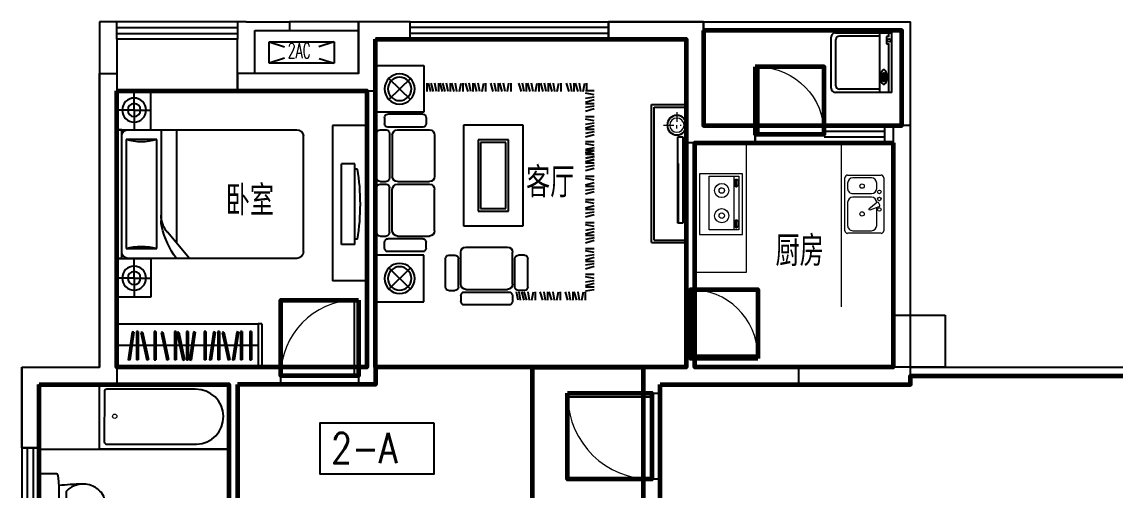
# Model space of a CAD drawing. Extents: x -397387 to -354187, y -375121 to -359221.
# Drawn here: x -397387 to -384715, y -365446 to -360021 of the extents above; entities that cross this region are included whole.
import ezdxf
from ezdxf.enums import TextEntityAlignment as Align

# ---------------------------------------------------------------- set-up
doc = ezdxf.new("R2010")
doc.units = 0
doc.header["$LTSCALE"] = 1000
doc.header["$MEASUREMENT"] = 0
doc.layers.get('0').update_dxf_attribs({"linetype": 'CONTINUOUS'})
for name, color, linetype in [('BATH', 6, 'CONTINUOUS'), ('F', 8, 'CONTINUOUS'), ('FUR', 8, 'CONTINUOUS'), ('Furniture(家具)', 9, 'CONTINUOUS'), ('Lvtry(厨卫)', 151, 'CONTINUOUS'), ('PUB_TEXT', 7, 'CONTINUOUS'), ('TXT', 7, 'CONTINUOUS'), ('wa', 2, 'CONTINUOUS'), ('WALL', 2, 'CONTINUOUS'), ('WC', 243, 'CONTINUOUS'), ('WINDOW', 3, 'CONTINUOUS'), ('栏杆', 140, 'CONTINUOUS'), ('空调', 32, 'CONTINUOUS')]:
    doc.layers.add(name, color=color, linetype=linetype)
for name, color, linetype, lineweight in [('GT_卧室', 1, 'CONTINUOUS', 60), ('GT_卫生间', 5, 'CONTINUOUS', 60), ('GT_厨房', 4, 'CONTINUOUS', 60), ('GT_客厅', 2, 'CONTINUOUS', 60), ('GT_过道', 30, 'CONTINUOUS', 60), ('GT_门', 245, 'CONTINUOUS', 60), ('GT_阳台', 6, 'CONTINUOUS', 60), ('GT_餐厅', 3, 'CONTINUOUS', 60), ('I-FURN', 8, 'CONTINUOUS', 5)]:
    doc.layers.add(name, color=color, linetype=linetype, lineweight=lineweight)
doc.styles.add('_ROMANC', font='ROMANC', dxfattribs={"width": 0.6})
doc.styles.add('DIM_FONT', font='ROMAND.shx', dxfattribs={"width": 0.7})
doc.styles.add('HZ1', font='romans.shx', dxfattribs={"width": 0.8, "bigfont": 'hztxt3.shx'})
doc.styles.get("Standard").update_dxf_attribs({"font": 'GBENOR', "bigfont": 'GBCBIG'})

# ---------------------------------------------------------------- blocks, each defined once
blk = doc.blocks.new('$plan$00001638')
for p, q in [((1415, 319), (375, 319)), ((1444, -289), (1445, 289)), ((387, -319), (1414, -319))]:
    blk.add_line(p, q)
blk.add_lwpolyline([(0, 375), (1500, 375), (1500, -375), (0, -375)], close=True)
at = {"lineweight": 13}
blk.add_circle((1324, -6), 25, dxfattribs=at)
for centre, radius, start, end in [((383, 0), 319, 91.3982, 270.6999), ((1415, 289), 30, 359.9714, 449.9956), ((1414, -289), 30, 270.0057, 359.9714)]:
    blk.add_arc(centre, radius, start, end)
blk = doc.blocks.new('TP6')
blk.add_lwpolyline([(20, -300), (201, -300, 0.388903), (221, -282, 0.043619), (221, 282, 0.388903), (201, 300), (20, 300, 0.414214), (0, 280), (0, -280, 0.414214), (20, -300, 0.414214)], format="xyb")
blk.add_lwpolyline([(623, 157, 0.325454), (314, 96), (314, -96, 0.325454), (623, -157, 0.11195), (728, -76, 0.35994), (728, 76, 0.11195)], format="xyb", close=True)
for centre, start, end in [((822, -7004), 92.6182, 94.7269), ((822, 7004), 265.2731, 267.3818)]:
    blk.add_arc(centre, 7194, start, end)
blk = doc.blocks.new('M_E29JIV')
at = {"color": 0, "linetype": 'ByBlock'}
for p, q in [((0, -307), (0, 307)), ((31, 337), (419, 337)), ((358, 307), (143, 307)), ((450, 307), (450, -307)), ((82, 245), (82, 40)), ((419, -20), (419, 245)), ((48, 2), (57, -12)), ((59, 31), (163, 70)), ((173, 53), (87, -18)), ((163, 70), (173, 53)), ((143, -82), (358, -82)), ((358, -123), (143, -123)), ((82, -184), (82, -245)), ((419, -245), (419, -184)), ((419, -338), (31, -338)), ((143, -307), (358, -307))]:
    blk.add_line(p, q, dxfattribs=at)
for centre, radius in [((251, 112), 25.6), ((51, 61), 20.5), ((51, -61), 20.5), ((51, -143), 20.5), ((251, -210), 25.6)]:
    blk.add_circle(centre, radius, dxfattribs=at)
for centre, radius, start, end in [((31, 307), 30.7, 90, 180), ((143, 245), 61.4, 90, 180), ((358, 245), 61.4, 0, 90), ((419, 307), 30.7, 0, 90), ((66, 12), 20.5, 110.5377, 210), ((74, -2), 20.5, 210, 309.4623), ((143, -20), 61.4, 180, 270), ((143, -184), 61.4, 90, 180), ((358, -20), 61.4, 270, 0), ((358, -184), 61.4, 0, 90), ((143, -245), 61.4, 180, 270), ((358, -245), 61.4, 270, 0), ((31, -307), 30.7, 180, 270), ((419, -307), 30.7, 270, 0)]:
    blk.add_arc(centre, radius, start, end, dxfattribs=at)
at = {"style": 'DIM_FONT', "width": 0.8, "flags": 9}
for tag in ['XSIZE', 'YSIZE']:
    blk.add_attdef(tag, (0, 0), '', height=0.5, dxfattribs=at)
blk = doc.blocks.new('BX')
for p, q in [((0, 600), (0, 0)), ((600, 600), (0, 600)), ((600, 0), (600, 600)), ((0, 0), (600, 0))]:
    blk.add_line(p, q)
blk = doc.blocks.new('keting01')
at = {"layer": 'Furniture(家具)'}
for p, q in [((2256222, -2573787, 0), (2255702, -2573787, 0)), ((2254674, -2574365, 0), (2254674, -2573822, 0)), ((2254674, -2573822, 0), (2255232, -2573822, 0)), ((2255232, -2573822, 0), (2255232, -2574365, 0)), ((2255662, -2573897, 0), (2255662, -2573827, 0)), ((2255702, -2573937, 0), (2256222, -2573937, 0)), ((2256262, -2573897, 0), (2256262, -2573827, 0)), ((2256326, -2573841, 0), (2256309, -2573939, 0)), ((2256354, -2573841, 0), (2256338, -2573939, 0)), ((2256398, -2573841, 0), (2256369, -2573939, 0)), ((2256427, -2573841, 0), (2256398, -2573939, 0)), ((2256458, -2573841, 0), (2256442, -2573939, 0)), ((2256485, -2573841, 0), (2256504, -2573939, 0)), ((2256529, -2573841, 0), (2256529, -2573939, 0)), ((2256613, -2573841, 0), (2256584, -2573939, 0)), ((2256644, -2573841, 0), (2256628, -2573939, 0)), ((2256673, -2573841, 0), (2256673, -2573939, 0)), ((2256717, -2573841, 0), (2256688, -2573939, 0)), ((2256748, -2573841, 0), (2256732, -2573939, 0)), ((2256775, -2573841, 0), (2256794, -2573939, 0)), ((2256819, -2573841, 0), (2256819, -2573939, 0)), ((2256903, -2573841, 0), (2256874, -2573939, 0)), ((2256934, -2573841, 0), (2256918, -2573939, 0)), ((2256963, -2573841, 0), (2256963, -2573939, 0)), ((2257007, -2573841, 0), (2256978, -2573939, 0)), ((2257038, -2573841, 0), (2257022, -2573939, 0)), ((2257065, -2573841, 0), (2257084, -2573939, 0)), ((2257109, -2573841, 0), (2257109, -2573939, 0)), ((2254827, -2573971, 0), (2255079, -2574216, 0)), ((2255079, -2573971, 0), (2254827, -2574216, 0)), ((2255484, -2573994, 0), (2255484, -2574325, 0)), ((2255524, -2573954, 0), (2255594, -2573954, 0)), ((2255634, -2573994, 0), (2255634, -2574325, 0)), ((2255662, -2574028, 0), (2255662, -2574398, 0)), ((2255722, -2573968, 0), (2256202, -2573968, 0)), ((2256262, -2574028, 0), (2256262, -2574398, 0)), ((2256290, -2573994, 0), (2256290, -2574325, 0)), ((2256400, -2573954, 0), (2256330, -2573954, 0)), ((2256440, -2573994, 0), (2256440, -2574325, 0)), ((2257207, -2573964, 0), (2257109, -2573947, 0)), ((2257207, -2573992, 0), (2257109, -2573992, 0)), ((2257207, -2574036, 0), (2257109, -2574007, 0)), ((2257207, -2574068, 0), (2257109, -2574051, 0)), ((2257207, -2574095, 0), (2257109, -2574114, 0)), ((2257207, -2574139, 0), (2257109, -2574139, 0)), ((2257207, -2574232, 0), (2257109, -2574203, 0)), ((2257207, -2574264, 0), (2257109, -2574247, 0)), ((2257207, -2574292, 0), (2257109, -2574292, 0)), ((2257207, -2574336, 0), (2257109, -2574307, 0)), ((2255232, -2574365, 0), (2254674, -2574365, 0)), ((2254778, -2574445, 0), (2254778, -2574515, 0)), ((2255222, -2574405, 0), (2254818, -2574405, 0)), ((2255262, -2574445, 0), (2255262, -2574515, 0)), ((2255524, -2574365, 0), (2255594, -2574365, 0)), ((2256400, -2574365, 0), (2256330, -2574365, 0)), ((2257207, -2574368, 0), (2257109, -2574351, 0)), ((2257207, -2574395, 0), (2257109, -2574414, 0)), ((2257207, -2574439, 0), (2257109, -2574439, 0)), ((2255222, -2574555, 0), (2254818, -2574555, 0)), ((2255722, -2574458, 0), (2256202, -2574458, 0)), ((2257207, -2574532, 0), (2257109, -2574503, 0)), ((2257207, -2574564, 0), (2257109, -2574547, 0)), ((2254687, -2574626, 0), (2254687, -2575146, 0)), ((2254727, -2574586, 0), (2254797, -2574586, 0)), ((2254837, -2574626, 0), (2254837, -2575146, 0)), ((2254868, -2574646, 0), (2254868, -2575126, 0)), ((2254928, -2574586, 0), (2255298, -2574586, 0)), ((2255358, -2574646, 0), (2255358, -2575126, 0)), ((2255692, -2575869, 0), (2255692, -2574705, 0)), ((2255692, -2574705, 0), (2256384, -2574705, 0)), ((2256384, -2574705, 0), (2256384, -2575869, 0)), ((2257207, -2574592, 0), (2257109, -2574592, 0)), ((2257207, -2574636, 0), (2257109, -2574607, 0)), ((2257207, -2574668, 0), (2257109, -2574651, 0)), ((2257207, -2574695, 0), (2257109, -2574714, 0)), ((2257207, -2574739, 0), (2257109, -2574739, 0)), ((2257207, -2574832, 0), (2257109, -2574803, 0)), ((2255862, -2575699, 0), (2255862, -2574875, 0)), ((2255862, -2574875, 0), (2256214, -2574875, 0)), ((2255892, -2575669, 0), (2255892, -2574905, 0)), ((2255892, -2574905, 0), (2256184, -2574905, 0)), ((2256184, -2574905, 0), (2256184, -2575669, 0)), ((2256214, -2574875, 0), (2256214, -2575699, 0)), ((2257207, -2574864, 0), (2257109, -2574847, 0)), ((2257207, -2574892, 0), (2257109, -2574892, 0)), ((2257207, -2574936, 0), (2257109, -2574907, 0)), ((2257207, -2574962, 0), (2257109, -2574981, 0)), ((2257207, -2575005, 0), (2257109, -2575005, 0)), ((2257207, -2575099, 0), (2257109, -2575070, 0)), ((2254727, -2575186, 0), (2254797, -2575186, 0)), ((2254928, -2575186, 0), (2255298, -2575186, 0)), ((2257207, -2575130, 0), (2257109, -2575114, 0)), ((2257207, -2575159, 0), (2257109, -2575159, 0)), ((2257207, -2575203, 0), (2257109, -2575174, 0)), ((2254687, -2575776, 0), (2254687, -2575256, 0)), ((2254727, -2575217, 0), (2254797, -2575217, 0)), ((2254837, -2575776, 0), (2254837, -2575256, 0)), ((2254868, -2575756, 0), (2254868, -2575276, 0)), ((2254928, -2575217, 0), (2255298, -2575217, 0)), ((2255358, -2575756, 0), (2255358, -2575276, 0)), ((2257207, -2575233, 0), (2257109, -2575252, 0)), ((2257207, -2575277, 0), (2257109, -2575277, 0)), ((2257207, -2575370, 0), (2257109, -2575341, 0)), ((2257207, -2575402, 0), (2257109, -2575385, 0)), ((2257207, -2575430, 0), (2257109, -2575430, 0)), ((2257207, -2575470, 0), (2257109, -2575441, 0)), ((2257207, -2575474, 0), (2257109, -2575445, 0)), ((2257207, -2575502, 0), (2257109, -2575485, 0)), ((2257207, -2575506, 0), (2257109, -2575489, 0)), ((2257207, -2575530, 0), (2257109, -2575530, 0)), ((2257207, -2575533, 0), (2257109, -2575552, 0)), ((2257207, -2575574, 0), (2257109, -2575545, 0)), ((2257207, -2575577, 0), (2257109, -2575577, 0)), ((2257207, -2575606, 0), (2257109, -2575589, 0)), ((2256214, -2575699, 0), (2255862, -2575699, 0)), ((2256184, -2575669, 0), (2255892, -2575669, 0)), ((2257207, -2575633, 0), (2257109, -2575652, 0)), ((2257207, -2575677, 0), (2257109, -2575677, 0)), ((2254727, -2575816, 0), (2254797, -2575816, 0)), ((2254928, -2575816, 0), (2255298, -2575816, 0)), ((2257207, -2575759, 0), (2257109, -2575730, 0)), ((2257207, -2575791, 0), (2257109, -2575774, 0)), ((2257207, -2575819, 0), (2257109, -2575819, 0)), ((2257207, -2575863, 0), (2257109, -2575834, 0)), ((2254778, -2575956, 0), (2254778, -2575886, 0)), ((2255222, -2575846, 0), (2254818, -2575846, 0)), ((2255262, -2575956, 0), (2255262, -2575886, 0)), ((2256384, -2575869, 0), (2255692, -2575869, 0)), ((2257207, -2575895, 0), (2257109, -2575878, 0)), ((2257207, -2575922, 0), (2257109, -2575941, 0)), ((2257207, -2575966, 0), (2257109, -2575966, 0)), ((2254674, -2576019, 0), (2254674, -2576561, 0)), ((2255232, -2576019, 0), (2254674, -2576019, 0)), ((2255222, -2575996, 0), (2254818, -2575996, 0)), ((2255232, -2576561, 0), (2255232, -2576019, 0)), ((2257207, -2576059, 0), (2257109, -2576030, 0)), ((2257207, -2576091, 0), (2257109, -2576074, 0)), ((2255079, -2576412, 0), (2254827, -2576168, 0)), ((2254827, -2576412, 0), (2255079, -2576168, 0)), ((2257207, -2576119, 0), (2257109, -2576119, 0)), ((2257207, -2576163, 0), (2257109, -2576134, 0)), ((2257207, -2576195, 0), (2257109, -2576178, 0)), ((2257207, -2576222, 0), (2257109, -2576241, 0)), ((2255271, -2576259, 0), (2255271, -2576357, 0)), ((2255315, -2576259, 0), (2255287, -2576357, 0)), ((2255347, -2576259, 0), (2255318, -2576357, 0)), ((2255379, -2576259, 0), (2255362, -2576357, 0)), ((2255407, -2576259, 0), (2255407, -2576357, 0)), ((2255451, -2576259, 0), (2255422, -2576357, 0)), ((2255483, -2576259, 0), (2255454, -2576357, 0)), ((2255514, -2576259, 0), (2255498, -2576357, 0)), ((2255543, -2576259, 0), (2255543, -2576357, 0)), ((2255587, -2576259, 0), (2255558, -2576357, 0)), ((2255618, -2576259, 0), (2255602, -2576357, 0)), ((2255646, -2576259, 0), (2255665, -2576357, 0)), ((2255689, -2576259, 0), (2255689, -2576357, 0)), ((2255746, -2576259, 0), (2255717, -2576357, 0)), ((2255778, -2576259, 0), (2255761, -2576357, 0)), ((2255806, -2576259, 0), (2255806, -2576357, 0)), ((2255850, -2576259, 0), (2255821, -2576357, 0)), ((2255882, -2576259, 0), (2255865, -2576357, 0)), ((2255909, -2576259, 0), (2255928, -2576357, 0)), ((2255953, -2576259, 0), (2255953, -2576357, 0)), ((2256039, -2576259, 0), (2256010, -2576357, 0)), ((2256071, -2576259, 0), (2256054, -2576357, 0)), ((2256099, -2576259, 0), (2256099, -2576357, 0)), ((2256143, -2576259, 0), (2256114, -2576357, 0)), ((2256175, -2576259, 0), (2256158, -2576357, 0)), ((2256202, -2576259, 0), (2256221, -2576357, 0)), ((2256246, -2576259, 0), (2256246, -2576357, 0)), ((2256364, -2576259, 0), (2256335, -2576357, 0)), ((2256396, -2576259, 0), (2256379, -2576357, 0)), ((2256424, -2576259, 0), (2256424, -2576357, 0)), ((2256468, -2576259, 0), (2256439, -2576357, 0)), ((2256500, -2576259, 0), (2256483, -2576357, 0)), ((2256527, -2576259, 0), (2256546, -2576357, 0)), ((2256571, -2576259, 0), (2256571, -2576357, 0)), ((2256618, -2576259, 0), (2256589, -2576357, 0)), ((2256650, -2576259, 0), (2256633, -2576357, 0)), ((2256678, -2576259, 0), (2256678, -2576357, 0)), ((2256722, -2576259, 0), (2256694, -2576357, 0)), ((2256754, -2576259, 0), (2256737, -2576357, 0)), ((2256781, -2576259, 0), (2256800, -2576357, 0)), ((2256825, -2576259, 0), (2256825, -2576357, 0)), ((2256918, -2576259, 0), (2256889, -2576357, 0)), ((2256950, -2576259, 0), (2256933, -2576357, 0)), ((2256978, -2576259, 0), (2256978, -2576357, 0)), ((2257022, -2576259, 0), (2256993, -2576357, 0)), ((2257054, -2576259, 0), (2257037, -2576357, 0)), ((2257081, -2576259, 0), (2257100, -2576357, 0)), ((2257207, -2576266, 0), (2257109, -2576266, 0)), ((2257125, -2576259, 0), (2257125, -2576357, 0)), ((2254674, -2576561, 0), (2255232, -2576561, 0))]:
    blk.add_line(p, q, dxfattribs=at)
for centre, radius in [((2254953, -2574094, 0), 175), ((2254953, -2574094, 0), 136), ((2254953, -2576290, 0), 175), ((2254953, -2576290, 0), 136)]:
    blk.add_circle(centre, radius, dxfattribs=at)
for centre, radius, start, end in [((2255702, -2573827, 0), 40, 90, 180), ((2256222, -2573827, 0), 40, 360, 90), ((2255702, -2573897, 0), 40, 180, 270), ((2256222, -2573897, 0), 40, 270, 360), ((2255524, -2573994, 0), 40, 90, 180), ((2255594, -2573994, 0), 40, 360, 90), ((2255722, -2574028, 0), 60, 90, 180), ((2256202, -2574028, 0), 60, 360, 90), ((2256330, -2573994, 0), 40, 90, 180), ((2256400, -2573994, 0), 40, 360, 90), ((2255524, -2574325, 0), 40, 180, 270), ((2255594, -2574325, 0), 40, 270, 360), ((2256330, -2574325, 0), 40, 180, 270), ((2256400, -2574325, 0), 40, 270, 360), ((2254818, -2574445, 0), 40, 90, 180), ((2255222, -2574445, 0), 40, 360, 90), ((2255722, -2574398, 0), 60, 180, 270), ((2256202, -2574398, 0), 60, 270, 360), ((2254818, -2574515, 0), 40, 180, 270), ((2255222, -2574515, 0), 40, 270, 360), ((2254727, -2574626, 0), 40, 90, 180), ((2254797, -2574626, 0), 40, 360, 90), ((2254928, -2574646, 0), 60, 90, 180), ((2255298, -2574646, 0), 60, 360, 90), ((2254727, -2575146, 0), 40, 180, 270), ((2254797, -2575146, 0), 40, 270, 360), ((2254928, -2575126, 0), 60, 180, 270), ((2255298, -2575126, 0), 60, 270, 360), ((2254727, -2575257, 0), 40, 90, 180), ((2254797, -2575257, 0), 40, 360, 90), ((2254928, -2575277, 0), 60, 90, 180), ((2255298, -2575277, 0), 60, 360, 90), ((2254727, -2575776, 0), 40, 180, 270), ((2254797, -2575776, 0), 40, 270, 360), ((2254928, -2575756, 0), 60, 180, 270), ((2255298, -2575756, 0), 60, 270, 360), ((2254818, -2575886, 0), 40, 90, 180), ((2254818, -2575956, 0), 40, 180, 270), ((2255222, -2575886, 0), 40, 360, 90), ((2255222, -2575956, 0), 40, 270, 360)]:
    blk.add_arc(centre, radius, start, end, dxfattribs=at)
blk = doc.blocks.new('A$C0FFF4A59')
at = {"layer": 'F'}
for p, q in [((406, 1600), (6, 1600)), ((376, 1570), (6, 1570)), ((376, 30), (376, 1570)), ((406, 0), (406, 1600)), ((101, 1225), (43, 1225)), ((43, 1225), (43, 225)), ((101, 225), (101, 1225)), ((95, 231), (95, 918)), ((10, 303), (10, 847)), ((10, 847), (43, 847)), ((43, 847), (43, 303)), ((43, 303), (10, 303)), ((43, 225), (101, 225)), ((376, 30), (6, 30)), ((406, 0), (6, 0))]:
    blk.add_line(p, q, dxfattribs=at)
at = {"layer": 'F', "lineweight": 0}
for p, q in [((113, 1512), (113, 1399)), ((75, 1361), (62, 1361)), ((113, 1324), (113, 1361)), ((267, 1361), (150, 1361))]:
    blk.add_line(p, q, dxfattribs=at)
at = {"layer": 'F'}
blk.add_circle((113, 1361), 113, dxfattribs=at)
at = {"layer": 'F', "lineweight": 0}
blk.add_circle((113, 1361), 82.7, dxfattribs=at)
blk = doc.blocks.new('A$C5DCB49ED')
at = {"layer": 'F'}
for p, q in [((-400, -1800), (-400, 0)), ((-400, 0), (0, 0)), ((0, -1800), (0, 0)), ((-291, -482), (-260, -482)), ((-260, -420), (-104, -420)), ((-260, -420), (-260, -1356)), ((-104, -420), (-104, -1356)), ((-291, -1293), (-260, -1293)), ((-260, -1356), (-104, -1356)), ((-400, -1800), (0, -1800))]:
    blk.add_line(p, q, dxfattribs=at)
blk.add_ellipse((2329, -888), major_axis=(2652, 0), ratio=1, start_param=2.988025, end_param=3.295112, dxfattribs=at)
blk = doc.blocks.new('A$C011B29F4')
at = {"layer": 'F'}
for p, q in [((1863, 2156), (525, 2156)), ((448, 2080), (448, 127)), ((1939, 127), (1939, 2080)), ((449, 835), (751, 580)), ((1939, 686), (626, 686)), ((1939, 508), (887, 508)), ((-2, 389), (-2, 0)), ((220, 195), (220, 389)), ((563, 457), (1825, 457)), ((563, 102), (563, 457)), ((1825, 457), (1825, 102)), ((2167, 195), (2167, 389)), ((2389, 389), (2389, 0)), ((220, 195), (-2, 195)), ((220, 195), (220, 0)), ((220, 195), (448, 195)), ((2167, 195), (1939, 195)), ((2167, 195), (2389, 195)), ((2167, 195), (2167, 0)), ((448, 51), (1939, 51)), ((448, 51), (448, 0)), ((1825, 102), (563, 102)), ((1939, 51), (1939, 0)), ((448, 0), (1939, 0))]:
    blk.add_line(p, q, dxfattribs=at)
for points in [[(-2, 0), (448, 0), (448, 389), (-2, 389)], [(2389, 0), (1939, 0), (1939, 389), (2389, 389)]]:
    blk.add_lwpolyline(points, dxfattribs=at)
for centre, radius in [((220, 195), 139), ((220, 195), 75), ((2167, 195), 139), ((2167, 195), 75)]:
    blk.add_circle(centre, radius, dxfattribs=at)
for centre, radius, start, end in [((525, 2080), 76.2, 90, 180), ((1863, 2080), 76.2, 0, 90), ((1056, 1522), 1034, 233.9798, 256.6072), ((948, 813), 305, 229.8941, 270), ((887, 813), 305, 256.6072, 270), ((-47, 279), 635, 343.7398, 16.2602), ((2434, 279), 635, 163.7398, 196.2602), ((525, 127), 76.2, 180, 270), ((1863, 127), 76.2, 270, 0)]:
    blk.add_arc(centre, radius, start, end, dxfattribs=at)
blk = doc.blocks.new('A$C718D6682')
at = {"linetype": 'Continuous'}
for p, q in [((0, 1), (0, 656)), ((50, 706), (640, 706)), ((690, 656), (690, 1)), ((690, 145), (0, 145))]:
    blk.add_line(p, q, dxfattribs=at)
for p, q in [((78, 651), (612, 651)), ((38, 145), (38, 611)), ((652, 145), (652, 611)), ((0, 36), (564, 36)), ((0, 1), (690, 1)), ((130, 89), (130, 99)), ((147, 113), (147, 97)), ((212, 113), (147, 113)), ((147, 97), (212, 97)), ((212, 97), (212, 113)), ((222, 87), (222, 99)), ((647, 66), (564, 66)), ((564, 66), (564, 35)), ((647, 35), (647, 66)), ((647, 36), (690, 36))]:
    blk.add_line(p, q)
blk.add_lwpolyline([(262, 95, 0.185158), (257, 108, 0.102042), (237, 122, 0.060862), (212, 130, 0.047173), (179, 133, 0.047173), (145, 130, 0.060862), (120, 122, 0.102042), (100, 108, 0.185158), (95, 95, 0.185158), (100, 82, 0.102042), (120, 68, 0.060862), (145, 60, 0.047173), (179, 57, 0.047173), (212, 60, 0.060862), (237, 68, 0.102042), (257, 82, 0.185158)], format="xyb", close=True)
for points in [[(147, 108, 0.008736), (144, 107, 0.076276), (132, 102, 0.259034), (130, 99, 0.259034)], [(130, 99, 0.259034), (132, 96, 0.076276), (144, 91, 0.036515), (157, 88, 0.026615), (176, 87, 0.026615), (195, 88, 0.036515), (208, 91, 0.076276), (220, 96, 0.259034), (222, 99, 0.259034), (220, 102, 0.056762), (212, 106, 0.036515)], [(130, 89, 0.259034), (132, 85, 0.076276), (144, 80, 0.036515), (157, 78, 0.026615), (176, 77, 0.026615), (195, 78, 0.036515), (208, 80, 0.076276), (220, 85, 0.259034), (222, 89, 0.078462), (222, 90, 0.056762)]]:
    blk.add_lwpolyline(points, format="xyb")
blk.add_circle((604, 35), 17.5)
for centre, start, end in [((50, 656), 90, 180), ((640, 656), 360, 90)]:
    blk.add_arc(centre, 50, start, end, dxfattribs=at)
for centre, start, end in [((78, 611), 90, 180), ((612, 611), 360, 90)]:
    blk.add_arc(centre, 40, start, end)
at = {"width": 0.8, "flags": 9}
for tag in ['YSIZE', 'XSIZE']:
    blk.add_attdef(tag, (345, 1), '', height=0.5, rotation=180, dxfattribs=at)
blk = doc.blocks.new('A$C47B67B6B')
at = {"layer": 'F'}
for p, q in [((-2100, -500), (-2100, 0)), ((-2050, -500), (-2050, 0)), ((-1952, -412), (-1952, -83)), ((-1927, -83), (-1952, -83)), ((-1927, -412), (-1927, -83)), ((-1818, -412), (-1818, -83)), ((-1818, -83), (-1793, -83)), ((-1793, -412), (-1793, -83)), ((-1762, -404), (-1701, -81)), ((-1737, -409), (-1677, -85)), ((-1701, -81), (-1677, -85)), ((-1636, -88), (-1612, -82)), ((-1553, -406), (-1636, -88)), ((-1529, -400), (-1612, -82)), ((-1490, -412), (-1490, -83)), ((-1490, -83), (-1465, -83)), ((-1465, -412), (-1465, -83)), ((-1426, -404), (-1366, -81)), ((-1402, -409), (-1342, -85)), ((-1366, -81), (-1342, -85)), ((-1291, -412), (-1291, -83)), ((-1291, -83), (-1266, -83)), ((-1266, -412), (-1266, -83)), ((-1136, -404), (-1076, -81)), ((-1111, -409), (-1051, -85)), ((-1051, -85), (-1076, -81)), ((-1033, -412), (-1033, -83)), ((-1008, -83), (-1033, -83)), ((-1008, -412), (-1008, -83)), ((-956, -82), (-980, -88)), ((-897, -406), (-980, -88)), ((-872, -400), (-956, -82)), ((-859, -412), (-859, -83)), ((-859, -83), (-834, -83)), ((-834, -412), (-834, -83)), ((-751, -88), (-726, -82)), ((-667, -406), (-751, -88)), ((-643, -400), (-726, -82)), ((-568, -412), (-568, -83)), ((-543, -83), (-568, -83)), ((-543, -412), (-543, -83)), ((-457, -88), (-433, -82)), ((-374, -406), (-457, -88)), ((-350, -400), (-433, -82)), ((-311, -412), (-311, -83)), ((-311, -83), (-286, -83)), ((-286, -412), (-286, -83)), ((-247, -404), (-187, -81)), ((-223, -409), (-163, -85)), ((-187, -81), (-163, -85)), ((-2050, -250), (0, -250)), ((-2100, -500), (-2050, -500)), ((0, -500), (-2050, -500)), ((-1952, -412), (-1927, -412)), ((-1818, -412), (-1793, -412)), ((-1762, -404), (-1737, -409)), ((-1553, -406), (-1529, -400)), ((-1490, -412), (-1465, -412)), ((-1426, -404), (-1402, -409)), ((-1291, -412), (-1266, -412)), ((-1136, -404), (-1111, -409)), ((-1033, -412), (-1008, -412)), ((-897, -406), (-872, -400)), ((-859, -412), (-834, -412)), ((-667, -406), (-643, -400)), ((-568, -412), (-543, -412)), ((-374, -406), (-350, -400)), ((-311, -412), (-286, -412)), ((-247, -404), (-223, -409))]:
    blk.add_line(p, q, dxfattribs=at)
blk = doc.blocks.new('A$C79323B6D')
at = {"layer": 'I-FURN'}
for p, q in [((0, 500, 0), (700, 500, 0)), ((0, 0, 0), (0, 500, 0)), ((27, 387, 0), (27, 44, 0)), ((649, 387, 0), (27, 387, 0)), ((649, 44, 0), (649, 387, 0)), ((700, 500, 0), (700, 0, 0)), ((27, 100, 0), (649, 100, 0)), ((27, 44, 0), (649, 44, 0)), ((59, 78, 0), (59, 66, 0)), ((134, 68, 0), (70, 68, 0)), ((70, 68, 0), (70, 52, 0)), ((70, 52, 0), (134, 52, 0)), ((134, 52, 0), (134, 68, 0)), ((151, 77, 0), (151, 66, 0)), ((532, 78, 0), (532, 66, 0)), ((543, 68, 0), (543, 52, 0)), ((607, 68, 0), (543, 68, 0)), ((543, 52, 0), (607, 52, 0)), ((607, 52, 0), (607, 68, 0)), ((624, 77, 0), (624, 66, 0)), ((700, 0, 0), (0, 0, 0))]:
    blk.add_line(p, q, dxfattribs=at)
at = {"layer": 'I-FURN', "elevation": 0}
for points in [[(151, 77, 0.259034), (149, 80, 0.076276), (137, 85, 0.036515), (124, 88, 0.026615), (105, 89, 0.026615), (86, 88, 0.036515), (73, 85, 0.076276), (61, 80, 0.259034), (59, 77, 0.078462), (59, 76, 0.056762)], [(151, 66, 0.259034), (149, 70, 0.076276), (137, 75, 0.036515), (124, 77, 0.026615), (105, 78, 0.026615), (86, 77, 0.036515), (73, 75, 0.076276), (61, 70, 0.259034), (59, 66, 0.259034), (61, 63, 0.056762), (70, 59, 0.036515)], [(134, 57, 0.008736), (137, 58, 0.076276), (149, 63, 0.259034), (151, 66, 0.259034)], [(624, 77, 0.259034), (622, 80, 0.076276), (610, 85, 0.036515), (597, 88, 0.026615), (578, 89, 0.026615), (559, 88, 0.036515), (546, 85, 0.076276), (534, 80, 0.259034), (532, 77, 0.078462), (532, 76, 0.056762)], [(624, 66, 0.259034), (622, 70, 0.076276), (610, 75, 0.036515), (597, 77, 0.026615), (578, 78, 0.026615), (559, 77, 0.036515), (546, 75, 0.076276), (534, 70, 0.259034), (532, 66, 0.259034), (534, 63, 0.056762), (543, 59, 0.036515)], [(607, 57, 0.008736), (610, 58, 0.076276), (622, 63, 0.259034), (624, 66, 0.259034)]]:
    blk.add_lwpolyline(points, format="xyb", dxfattribs=at)
at = {"layer": 'I-FURN'}
for centre, radius, start, end in [((192, 241, 0), 82.5, 0.964, 360), ((192, 241, 0), 31.6, 0.6532, 360), ((484, 241, 0), 82.5, 180, 539.036), ((484, 241, 0), 31.6, 180, 539.3468)]:
    blk.add_arc(centre, radius, start, end, dxfattribs=at)
blk = doc.blocks.new('A$C272E504F')
at = {"layer": 'wa', "flags": 128}
for points in [[(4950, 11050), (4350, 11050), (4350, 10450), (2950, 10450), (2950, 10250), (4550, 10250), (4550, 10850), (4950, 10850)], [(7250, 11050), (8350, 11050), (8350, 9850), (8950, 9850), (8950, 9650), (8150, 9650), (8150, 10850), (7250, 10850)]]:
    blk.add_lwpolyline(points, close=True, dxfattribs=at)
for points in [[(450, 7050), (1350, 7050), (1350, 10450), (1550, 10450), (1550, 10250), (1550, 10250), (1550, 6850), (650, 6850), (650, 6113), (450, 6113), (450, 7050)], [(10750, 9850), (10550, 9850), (10550, 7050), (9450, 7050), (9450, 6850), (10750, 6850), (10750, 9850)]]:
    blk.add_lwpolyline(points, dxfattribs=at)
blk = doc.blocks.new('A$C249466C0')
at = {"layer": '空调'}
for p, q in [((0, 250, 0), (750, 250, 0)), ((0, 250, 0), (177, 191, 0)), ((0, 0, 0), (0, 250, 0)), ((750, 250, 0), (573, 191, 0)), ((750, 250, 0), (750, 0, 0)), ((175, 58, 0), (0, 0, 0)), ((750, 0, 0), (0, 0, 0)), ((578, 57, 0), (750, 0, 0))]:
    blk.add_line(p, q, dxfattribs=at)
at = {"layer": '空调', "style": '_ROMANC', "width": 0.6}
blk.add_text('2AC', height=175, dxfattribs=at).set_placement((214, 60, 0))
blk = doc.blocks.new('$DorLib2D$00000001')
for p, q in [((0.45, 0.975), (0.5, 0.975)), ((0.45, 0), (0.45, 0.975)), ((0.5, 0), (0.5, 0.975)), ((0.5, 0), (0.45, 0))]:
    blk.add_line(p, q)
at = {"lineweight": 13}
blk.add_arc((0.475, 0), 0.975, 91.4693, 180, dxfattribs=at)
blk = doc.blocks.new('$TCHSYS$WIN2D')
for p, q in [((-0.5, 0.5), (0.5, 0.5)), ((0.5, 0.1667), (-0.5, 0.1667)), ((0.5, -0.1667), (-0.5, -0.1667)), ((-0.5, -0.5), (0.5, -0.5))]:
    blk.add_line(p, q)

msp = doc.modelspace()

# ---------------------------------------------------------------- linework, layer by layer
at = {"layer": 'GT_卧室'}
msp.add_lwpolyline([(-396287, -360821), (-393387, -360821), (-393387, -364021), (-396287, -364021), (-396287, -360821)], dxfattribs=at)
at = {"layer": 'GT_卫生间'}
msp.add_lwpolyline([(-397187, -364221), (-394987, -364221), (-394987, -366821), (-397187, -366821), (-397187, -364221)], dxfattribs=at)
at = {"layer": 'GT_厨房'}
msp.add_lwpolyline([(-387287, -361421), (-387287, -364021), (-389587, -364021), (-389587, -361421), (-387287, -361421)], dxfattribs=at)
at = {"layer": 'GT_客厅'}
msp.add_lwpolyline([(-393287, -360221), (-389687, -360221), (-389687, -364021), (-393287, -364021), (-393287, -360221)], dxfattribs=at)
at = {"layer": 'GT_过道'}
for points in [[(-391467, -364021), (-390187, -364021), (-390187, -366821), (-391367, -366821), (-391367, -366221), (-391467, -366221), (-391467, -364021)], [(-389987, -364221), (-387087, -364221), (-387087, -364121), (-383937, -364121), (-383937, -364021), (-382737, -364021), (-382737, -364121), (-380387, -364121), (-380387, -365571), (-383487, -365571), (-383487, -365671), (-386087, -365671), (-386087, -365571), (-389987, -365571), (-389987, -364221)]]:
    msp.add_lwpolyline(points, dxfattribs=at)
at = {"layer": 'GT_门'}
for points in [[(-388887, -360541), (-388887, -361321), (-388087, -361321), (-388087, -360541), (-388887, -360541)], [(-388857, -363921), (-389637, -363921), (-389637, -363121), (-388857, -363121), (-388857, -363921)], [(-393487, -363244), (-393487, -364121), (-394387, -364121), (-394387, -363244), (-393487, -363244)], [(-391062, -364321), (-390087, -364321), (-390087, -365321), (-391062, -365321), (-391062, -364321)]]:
    msp.add_lwpolyline(points, dxfattribs=at)
at = {"layer": 'GT_阳台'}
msp.add_lwpolyline([(-389487, -360121), (-389487, -361221), (-387187, -361221), (-387187, -360121), (-389487, -360121)], dxfattribs=at)
at = {"layer": 'GT_餐厅'}
msp.add_lwpolyline([(-394887, -364221), (-394887, -366821), (-391467, -366821), (-391467, -364021), (-393287, -364021), (-393287, -364221), (-394887, -364221)], dxfattribs=at)
at = {"layer": 'I-FURN'}
for p, q in [((-388987, -362921), (-388987, -361421)), ((-387887, -363321), (-387887, -361421)), ((-389587, -362921), (-388987, -362921))]:
    msp.add_line(p, q, dxfattribs=at)
at = {"layer": 'PUB_TEXT'}
msp.add_lwpolyline([(-392607, -364670), (-393934, -364670), (-393934, -365256), (-392607, -365256)], close=True, dxfattribs=at)
at = {"layer": 'WALL'}
for p, q in [((-396487, -360021), (-396487, -364021)), ((-396287, -360021), (-396487, -360021)), ((-396287, -360221), (-396287, -360021)), ((-394787, -360021), (-394887, -360021)), ((-394887, -360021), (-394887, -360221)), ((-394787, -360021), (-394287, -360021)), ((-394687, -360621), (-394687, -360121)), ((-394687, -360121), (-394287, -360121)), ((-394287, -360021), (-394287, -360121)), ((-392887, -360021), (-393487, -360021)), ((-393487, -360621), (-393487, -360021)), ((-392887, -360221), (-392887, -360021)), ((-389487, -360021), (-390587, -360021)), ((-390587, -360021), (-390587, -360221)), ((-389487, -361221), (-389487, -360021)), ((-396287, -360221), (-396287, -364021)), ((-394887, -360821), (-394887, -360221)), ((-393287, -360221), (-392887, -360221)), ((-393287, -360721), (-393287, -360221)), ((-390587, -360221), (-389687, -360221)), ((-389687, -361321), (-389687, -360221)), ((-393487, -360621), (-394687, -360621)), ((-393287, -364221), (-393287, -360721)), ((-393387, -360821), (-394887, -360821)), ((-393387, -364021), (-393387, -360821)), ((-388887, -361221), (-389487, -361221)), ((-388887, -361421), (-388887, -361221)), ((-387087, -361221), (-387387, -361221)), ((-387387, -361221), (-387387, -361421)), ((-387087, -364221), (-387087, -361221)), ((-389687, -361321), (-389687, -363121)), ((-389587, -361421), (-388887, -361421)), ((-389587, -363121), (-389587, -361421)), ((-387387, -361421), (-387287, -361421)), ((-387287, -364021), (-387287, -361421)), ((-389687, -363121), (-389587, -363121)), ((-389587, -363921), (-389687, -363921)), ((-389687, -363921), (-389687, -364021)), ((-389587, -364021), (-389587, -363921)), ((-397387, -364021), (-396487, -364021)), ((-397387, -364021), (-397387, -364958)), ((-396287, -364021), (-394987, -364021)), ((-394387, -364021), (-394987, -364021)), ((-394387, -364221), (-394387, -364021)), ((-393387, -364021), (-393487, -364021)), ((-393487, -364021), (-393487, -364221)), ((-390187, -364021), (-390187, -364321)), ((-390187, -364021), (-389687, -364021)), ((-389587, -364021), (-387287, -364021)), ((-397187, -364221), (-396387, -364221)), ((-397187, -364958), (-397187, -364221)), ((-396387, -364221), (-394987, -364221)), ((-394987, -364221), (-394987, -365821)), ((-394887, -365821), (-394887, -364221)), ((-394887, -364221), (-394387, -364221)), ((-393487, -364221), (-393287, -364221)), ((-390187, -364321), (-389987, -364321)), ((-389987, -364321), (-389987, -364221)), ((-389987, -364221), (-389587, -364221)), ((-389587, -364221), (-387087, -364221)), ((-397387, -364958), (-397187, -364958)), ((-389987, -365321), (-390187, -365321)), ((-390187, -365321), (-390187, -365671)), ((-389987, -365571), (-389987, -365321))]:
    msp.add_line(p, q, dxfattribs=at)
at = {"layer": 'WC'}
msp.add_line((-397187, -364971), (-394987, -364971), dxfattribs=at)
at = {"layer": 'WINDOW'}
for p, q in [((-394887, -360821), (-396281, -360821)), ((-388087, -361221), (-388887, -361221)), ((-389587, -363921), (-389587, -363121)), ((-389987, -365321), (-389987, -364321))]:
    msp.add_line(p, q, dxfattribs=at)
at = {"layer": '栏杆'}
for p, q in [((-389487, -360021), (-387087, -360021)), ((-389487, -360121), (-387187, -360121)), ((-387187, -361221), (-387187, -360121)), ((-387087, -361221), (-387087, -360021)), ((-387087, -364021), (-384537, -364021)), ((-384537, -364121), (-387087, -364121))]:
    msp.add_line(p, q, dxfattribs=at)
at = {"layer": '空调'}
for p, q in [((-393487, -360021), (-394287, -360021)), ((-394287, -360121), (-393487, -360121))]:
    msp.add_line(p, q, dxfattribs=at)

# ---------------------------------------------------------------- block references
msp.add_blockref('A$C272E504F', (-397837, -371071))
at = {"layer": 'BATH', "rotation": 90}
msp.add_blockref('A$C718D6682', (-387301, -360839), dxfattribs=at)
at = {"layer": 'F'}
for name, p, xscale, rotation in [('A$C011B29F4', (-396281, -363210), -1, 270), ('A$C47B67B6B', (-396287, -364021), 0.7999999999883585, 180.0000000333504)]:
    msp.add_blockref(name, p, dxfattribs=dict(at, xscale=xscale, rotation=rotation))
at = {"layer": 'F', "rotation": 180}
msp.add_blockref('A$C5DCB49ED', (-393787, -363020), dxfattribs=at)
at = {"layer": 'FUR', "xscale": -1, "rotation": 359.9999999733196}
msp.add_blockref('A$C0FFF4A59', (-389682, -362579), dxfattribs=at)
at = {"layer": 'I-FURN', "xscale": -1, "rotation": 90}
msp.add_blockref('A$C79323B6D', (-389034, -361783, 0), dxfattribs=at)
at = {"layer": 'I-FURN', "extrusion": (0, 0, -1), "xscale": -1, "zscale": -1, "rotation": 179.9999923160372}
msp.add_blockref('M_E29JIV', (387397, -362134), dxfattribs=at)
at = {"layer": 'Lvtry(厨卫)', "xscale": -1, "rotation": 270}
msp.add_blockref('BX', (-387287, -364021), dxfattribs=at)
at = {"layer": 'Lvtry(厨卫)', "rotation": 180}
msp.add_blockref('$plan$00001638', (-394987, -364596), dxfattribs=at)
at = {"layer": 'Lvtry(厨卫)'}
msp.add_blockref('TP6', (-397187, -365558), dxfattribs=at)
at = {"layer": 'WALL', "xscale": -1, "rotation": 180}
msp.add_blockref('keting01', (-2647962, -2937088, 0), dxfattribs=at)
at = {"layer": 'WINDOW'}
for name, p, xscale, yscale, zscale, rotation in [('$TCHSYS$WIN2D', (-395587, -360121), 1400, -200, 1400, 180), ('$TCHSYS$WIN2D', (-391737, -360121), -2300, -200, -2300, 180), ('$DorLib2D$00000001', (-388487, -361321), 800, -800, 800, 180), ('$TCHSYS$WIN2D', (-387737, -361321), 700, -200, 700, 180), ('$DorLib2D$00000001', (-389637, -363521), -800, -800, -800, 90), ('$DorLib2D$00000001', (-390087, -364821), 1000, 1000, 1000, 90.00000000013672), ('$TCHSYS$WIN2D', (-397287, -365558), -1200, 200, -1200, 90.00000000000273)]:
    msp.add_blockref(name, p, dxfattribs=dict(at, xscale=xscale, yscale=yscale, zscale=zscale, rotation=rotation))
at = {"layer": 'WINDOW', "xscale": 900, "yscale": 900, "zscale": 900}
msp.add_blockref('$DorLib2D$00000001', (-393937, -364121), dxfattribs=at)
at = {"layer": '空调'}
msp.add_blockref('A$C249466C0', (-394519, -360501, 0), dxfattribs=at)

# ---------------------------------------------------------------- texts
at = {"layer": 'TXT', "style": 'HZ1', "width": 0.8}
for s, p in [('客厅', (-391543, -362055)), ('卧室', (-395025, -362266, 0)), ('2-A', (-393802, -365134))]:
    msp.add_text(s, height=350, dxfattribs=at).set_placement(p)
msp.add_text('厨房', height=350, dxfattribs=at).set_placement((-388372, -362657), align=Align.MIDDLE)

doc.saveas('drawing.dxf')
